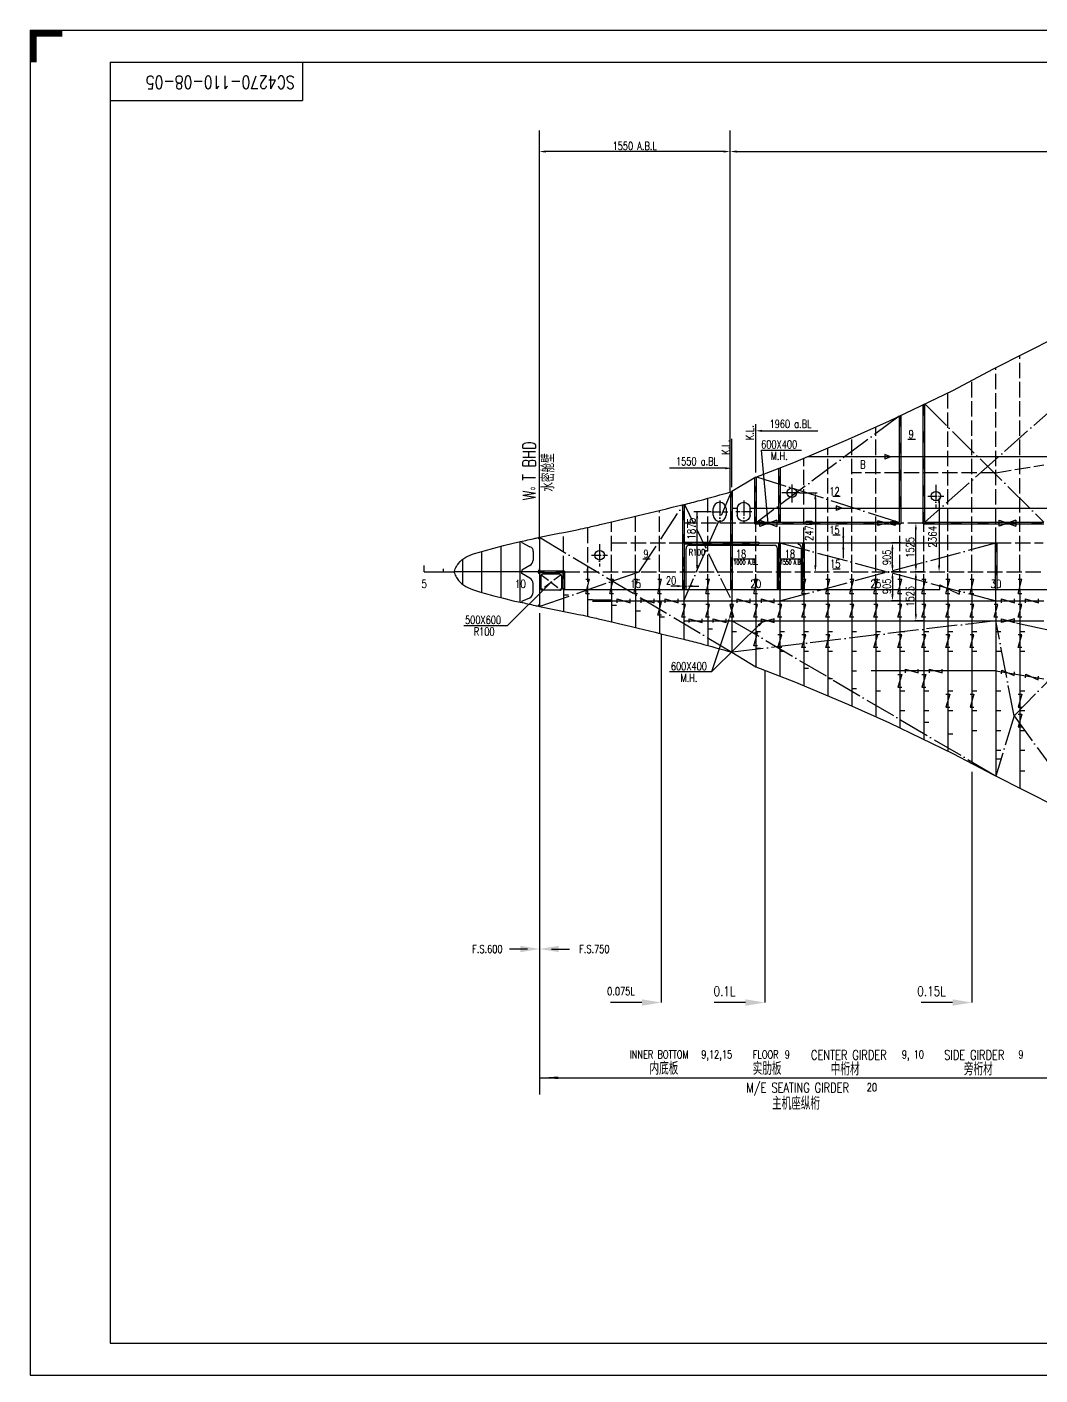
# Model space of a CAD drawing. Extents: x 415092 to 563892, y 399799 to 441999.
# Drawn here: x 415092 to 446723, y 399899 to 441999 of the extents above; entities that cross this region are included whole.
import ezdxf
from ezdxf.enums import TextEntityAlignment as Align

# ---------------------------------------------------------------- set-up
doc = ezdxf.new("R2010")
doc.units = 0
doc.header["$LTSCALE"] = 40
doc.header["$MEASUREMENT"] = 0
for name, pattern in [('ACAD_ISO02W100', [15, 12, -3]), ('ACAD_ISO03W100', [30, 12, -18]), ('ACAD_ISO04W100', [30.5, 24, -3, 0.5, -3]), ('CENTER1', [12.1, 10, -0.8, 0.5, -0.8])]:
    doc.linetypes.add(name, pattern=pattern)
doc.layers.get('0').update_dxf_attribs({"linetype": 'CONTINUOUS'})
doc.layers.get('DEFPOINTS').update_dxf_attribs({"linetype": 'CONTINUOUS'})
for name, color, linetype in [('01CONTINUOUS', 2, 'CONTINUOUS'), ('12TEXTC', 6, 'CONTINUOUS'), ('13DIMENSION', 9, 'CONTINUOUS'), ('BT_ENG', 7, 'CONTINUOUS'), ('C-CEN', 4, 'ACAD_ISO04W100'), ('C-CON', 4, 'CONTINUOUS'), ('CONTAINER', 1, 'CENTER1'), ('FRAME', 7, 'CONTINUOUS'), ('Y-CON', 2, 'CONTINUOUS'), ('Y-DAS', 2, 'ACAD_ISO02W100'), ('Y-H', 2, 'ACAD_ISO03W100')]:
    doc.layers.add(name, color=color, linetype=linetype)
doc.styles.add('DM100', font='romans.shx', dxfattribs={"width": 0.8, "height": 250})
doc.styles.add('ENGNISH', font='romans.shx', dxfattribs={"width": 0.8, "height": 750})
doc.styles.add('ROMANS', font='romans.shx', dxfattribs={"width": 0.75, "height": 250, "bigfont": 'hzdx.shx'})
doc.dimstyles.new('DM-100', dxfattribs={"dimscale": 0, "dimtxt": 250, "dimasz": 200, "dimexe": 30, "dimexo": 30, "dimgap": 50, "dimtad": 1, "dimdec": 0, "dimzin": 0, "dimdsep": 46, "dimtxsty": 'ROMANS', "dimcen": 0, "dimclrd": 1, "dimclre": 1, "dimclrt": 1, "dimadec": 0, "dimazin": 0, "dimtfac": 1, "dimtdec": 0, "dimtmove": 0, "dimatfit": 3, "dimfxl": 1, "dimtolj": 1, "dimtzin": 0, "dimarcsym": 0})
doc.dimstyles.new('DM-50', dxfattribs={"dimscale": 50, "dimtxt": 1, "dimasz": 2.5, "dimexe": 1, "dimexo": 1, "dimgap": 1, "dimtad": 1, "dimdec": 0, "dimdsep": 46, "dimtxsty": 'ROMANS', "dimblk1": 'CLOSEDBLANK', "dimblk2": 'CLOSEDBLANK', "dimcen": 0, "dimclrd": 1, "dimclre": 1, "dimclrt": 1, "dimadec": 0, "dimazin": 0, "dimtfac": 1, "dimtdec": 0, "dimtmove": 0, "dimatfit": 3, "dimldrblk": 'CLOSEDBLANK', "dimfxl": 1, "dimtolj": 1, "dimarcsym": 0})

# ---------------------------------------------------------------- blocks, each defined once
blk = doc.blocks.new('*D16')
at = {"color": 1, "linetype": 'ByBlock', "transparency": 16777216}
for p, q in [((437246, 442500), (474387, 442500)), ((437046, 442470), (437046, 442470))]:
    blk.add_line(p, q, dxfattribs=at)
for points in [[(437246, 442533), (437246, 442467), (437046, 442500)], [(474387, 442533), (474387, 442467), (474587, 442500)]]:
    blk.add_solid(points, dxfattribs=at)
at = {"layer": 'DEFPOINTS', "color": 0, "linetype": 'ByBlock', "transparency": 16777216}
for p in [(437046, 442500), (474587, 442500), (474587, 442500)]:
    blk.add_point(p, dxfattribs=at)
at = {"color": 1, "linetype": 'ByBlock', "transparency": 16777216, "insert": (455817, 442675), "char_height": 250, "attachment_point": 5, "style": 'ROMANS'}
blk.add_mtext('\\A1;1960 A.B.L', dxfattribs=at)
blk = doc.blocks.new('*D17')
at = {"color": 1, "linetype": 'ByBlock', "transparency": 16777216}
blk.add_line((436842, 442499), (431292, 442499), dxfattribs=at)
for points in [[(431292, 442533), (431292, 442466), (431092, 442499)], [(436842, 442533), (436842, 442466), (437042, 442499)]]:
    blk.add_solid(points, dxfattribs=at)
at = {"layer": 'DEFPOINTS', "color": 0, "linetype": 'ByBlock', "transparency": 16777216}
for p in [(431092, 442499), (431092, 442499), (437042, 442499)]:
    blk.add_point(p, dxfattribs=at)
at = {"color": 1, "linetype": 'ByBlock', "transparency": 16777216, "insert": (434067, 442674), "char_height": 250, "attachment_point": 5, "style": 'ROMANS'}
blk.add_mtext('\\A1;1550 A.B.L', dxfattribs=at)
blk = doc.blocks.new('*D148')
at = {"color": 1, "linetype": 'ByBlock', "transparency": 16777216}
for p, q in [((443066, 429373), (442816, 429373)), ((442846, 428048), (442846, 429173)), ((443066, 427848), (442816, 427848))]:
    blk.add_line(p, q, dxfattribs=at)
for points in [[(442813, 429173), (442879, 429173), (442846, 429373)], [(442813, 428048), (442879, 428048), (442846, 427848)]]:
    blk.add_solid(points, dxfattribs=at)
at = {"layer": 'DEFPOINTS', "color": 0, "linetype": 'ByBlock', "transparency": 16777216}
for p in [(442846, 429373), (443096, 429373), (443096, 427848)]:
    blk.add_point(p, dxfattribs=at)
at = {"color": 1, "linetype": 'ByBlock', "transparency": 16777216, "insert": (442671, 428610), "char_height": 250, "attachment_point": 5, "rotation": 90, "style": 'ROMANS'}
blk.add_mtext('\\A1;1525', dxfattribs=at)
blk = doc.blocks.new('_CLOSEDBLANK')
at = {"color": 0, "linetype": 'ByBlock'}
for p, q in [((-1, 0.17), (0, 0)), ((-1, 0.17), (-1, -0.17)), ((0, 0), (-1, -0.17))]:
    blk.add_line(p, q, dxfattribs=at)
blk = doc.blocks.new('*D151')
at = {"color": 1, "linetype": 'ByBlock', "transparency": 16777216}
for p, q in [((443066, 430898), (442816, 430898)), ((442846, 429573), (442846, 430698)), ((443066, 429373), (442816, 429373))]:
    blk.add_line(p, q, dxfattribs=at)
for points in [[(442813, 430698), (442879, 430698), (442846, 430898)], [(442813, 429573), (442879, 429573), (442846, 429373)]]:
    blk.add_solid(points, dxfattribs=at)
at = {"layer": 'DEFPOINTS', "color": 0, "linetype": 'ByBlock', "transparency": 16777216}
for p in [(442846, 430898), (443096, 430898), (443096, 429373)]:
    blk.add_point(p, dxfattribs=at)
at = {"color": 1, "linetype": 'ByBlock', "transparency": 16777216, "insert": (442671, 430135), "char_height": 250, "attachment_point": 5, "rotation": 90, "style": 'ROMANS'}
blk.add_mtext('\\A1;1525', dxfattribs=at)
blk = doc.blocks.new('A$C3EAB5CEE')
for p, q in [((50, 250), (50, 450)), ((450, 450), (450, 250))]:
    blk.add_line(p, q)
for centre, start, end in [((250, 450), 0, 180), ((250, 250), 180, 0)]:
    blk.add_arc(centre, 200, start, end)
at = {"layer": 'C-CEN', "ltscale": 0.5}
blk.add_line((250, 700), (250, 0), dxfattribs=at)
at = {"layer": 'C-CEN', "ltscale": 0.3}
blk.add_line((0, 350), (500, 350), dxfattribs=at)
blk = doc.blocks.new('*D153')
at = {"color": 1, "linetype": 'ByBlock', "transparency": 16777216}
for p, q in [((435396, 428928), (435196, 428928)), ((435596, 428928), (435671, 428928)), ((435596, 428928), (435671, 428928)), ((435671, 428903), (435671, 428898)), ((435871, 428928), (436071, 428928))]:
    blk.add_line(p, q, dxfattribs=at)
for points in [[(435396, 428961), (435396, 428895), (435596, 428928)], [(435871, 428961), (435871, 428895), (435671, 428928)]]:
    blk.add_solid(points, dxfattribs=at)
at = {"layer": 'DEFPOINTS', "color": 0, "linetype": 'ByBlock', "transparency": 16777216}
for p in [(435596, 428928), (435671, 428933), (435671, 428928)]:
    blk.add_point(p, dxfattribs=at)
at = {"color": 1, "linetype": 'ByBlock', "transparency": 16777216, "insert": (435203, 429100), "char_height": 250, "attachment_point": 5, "style": 'ROMANS'}
blk.add_mtext('\\A1;20', dxfattribs=at)
blk = doc.blocks.new('*D147')
at = {"color": 1, "linetype": 'ByBlock', "transparency": 16777216}
for p, q in [((442115, 429173), (442115, 428668)), ((442383, 428468), (442085, 428468))]:
    blk.add_line(p, q, dxfattribs=at)
for points in [[(442082, 429173), (442148, 429173), (442115, 429373)], [(442082, 428668), (442148, 428668), (442115, 428468)]]:
    blk.add_solid(points, dxfattribs=at)
at = {"layer": 'DEFPOINTS', "color": 0, "linetype": 'ByBlock', "transparency": 16777216}
for p in [(442115, 429373), (442115, 428468), (442413, 428468)]:
    blk.add_point(p, dxfattribs=at)
at = {"color": 1, "linetype": 'ByBlock', "transparency": 16777216, "insert": (441940, 428920), "char_height": 250, "attachment_point": 5, "rotation": 90, "style": 'ROMANS'}
blk.add_mtext('\\A1;905', dxfattribs=at)
blk = doc.blocks.new('*D154')
at = {"color": 1, "linetype": 'ByBlock', "transparency": 16777216}
for p, q in [((442383, 430278), (442085, 430278)), ((442115, 429573), (442115, 430078)), ((442383, 429373), (442085, 429373))]:
    blk.add_line(p, q, dxfattribs=at)
for points in [[(442082, 430078), (442148, 430078), (442115, 430278)], [(442082, 429573), (442148, 429573), (442115, 429373)]]:
    blk.add_solid(points, dxfattribs=at)
at = {"layer": 'DEFPOINTS', "color": 0, "linetype": 'ByBlock', "transparency": 16777216}
for p in [(442115, 430278), (442413, 430278), (442413, 429373)]:
    blk.add_point(p, dxfattribs=at)
at = {"color": 1, "linetype": 'ByBlock', "transparency": 16777216, "insert": (441940, 429825), "char_height": 250, "attachment_point": 5, "rotation": 90, "style": 'ROMANS'}
blk.add_mtext('\\A1;905', dxfattribs=at)
blk = doc.blocks.new('*D152')
at = {"color": 1, "linetype": 'ByBlock', "transparency": 16777216}
for p, q in [((439707, 431643), (439707, 429573)), ((439676, 429373), (439737, 429373))]:
    blk.add_line(p, q, dxfattribs=at)
for points in [[(439674, 431643), (439741, 431643), (439707, 431843)], [(439674, 429573), (439741, 429573), (439707, 429373)]]:
    blk.add_solid(points, dxfattribs=at)
at = {"layer": 'DEFPOINTS', "color": 0, "linetype": 'ByBlock', "transparency": 16777216}
for p in [(439707, 431843), (439646, 429373), (439707, 429373)]:
    blk.add_point(p, dxfattribs=at)
at = {"color": 1, "linetype": 'ByBlock', "transparency": 16777216, "insert": (439510, 430664), "char_height": 250, "attachment_point": 5, "rotation": 90, "style": 'ROMANS'}
blk.add_mtext('\\A1;2470', dxfattribs=at)

msp = doc.modelspace()

# ---------------------------------------------------------------- linework, layer by layer
at = {"color": 2}
for p, q in [((417692.4, 440899.4), (562792.4, 440899.4)), ((417692.4, 440899.4), (417692.4, 400899.4)), ((417692.4, 400899.4), (562792.4, 400899.4))]:
    msp.add_line(p, q, dxfattribs=at)
for p, q in [((431096.4, 426300.8), (431096.4, 438765.1)), ((437046.4, 427482.2), (437046.4, 438765.1)), ((442321.4, 429841.6), (442321.4, 426531.8)), ((442371.4, 429865.8), (442371.4, 426481.8)), ((443071.4, 426481.8), (443071.4, 430203.8)), ((443121.4, 426531.8), (443121.4, 430228)), ((438026.9, 428786.6), (439278, 428786.6)), ((431095.4, 426060.5), (431095.7, 428201)), ((438571.4, 426531.8), (438571.4, 428224.3)), ((438621.4, 426531.8), (438621.4, 428243.7)), ((437821.4, 426481.8), (437821.4, 427928.3)), ((437871.4, 426531.8), (437871.4, 427953.2)), ((437071.4, 424431.8), (437071.4, 427481)), ((437121.4, 424431.8), (437121.4, 427503.3)), ((439221.4, 427451.8), (439759.7, 427451.8)), ((435571.4, 424431.8), (435571.4, 427078.1)), ((435621.4, 424431.8), (435621.4, 427090.2)), ((437821.4, 426481.8), (442371.4, 426481.8)), ((437871.4, 426531.8), (442321.4, 426531.8)), ((443071.4, 426481.8), (446846.4, 426481.8)), ((443121.4, 426531.8), (446846.4, 426531.8)), ((444571.4, 426481.8), (444621.4, 426481.8)), ((430546.4, 425902.6), (430546.4, 425938.2)), ((430546.4, 425902.6), (430796.4, 425768.2)), ((435621.4, 425911.8), (437946.4, 425911.8)), ((435621.4, 425861.8), (437946.4, 425861.8)), ((437946.4, 425911.8), (437946.4, 425861.8)), ((438571.4, 424431.8), (438571.4, 425886.8)), ((438621.4, 424431.8), (438621.4, 425886.8)), ((439321.4, 424431.8), (439321.4, 425886.8)), ((439371.4, 424431.8), (439371.4, 425886.8)), ((445321.4, 425886.8), (445321.4, 424431.8)), ((445371.4, 425886.8), (445371.4, 424431.8)), ((430896.4, 425616.9), (430896.4, 425349.3)), ((427496.4, 424981.8), (427496.4, 425181.8)), ((427496.4, 424981.8), (428427.3, 424981.8)), ((428096.4, 424981.8), (428096.4, 425081.8)), ((428696.4, 424981.8), (428696.4, 425081.8)), ((429296.4, 424981.8), (429296.4, 425081.8)), ((429896.4, 424981.8), (429896.4, 425081.8)), ((430496.4, 424981.8), (430496.4, 425181.8)), ((430796.4, 425176.1), (430546.4, 425031.8)), ((430546.4, 425031.8), (430546.4, 424981.8)), ((430546.4, 424931.8), (430546.4, 424981.8)), ((430796.4, 424787.4), (430546.4, 424931.8)), ((431096.4, 424981.8), (431096.4, 425081.8)), ((431096.4, 425031.8), (431096.4, 425031.8)), ((431871.4, 425006.8), (431096.4, 425006.8)), ((431858.9, 424956.8), (431096.4, 424956.8)), ((431821.4, 424956.8), (431821.4, 424431.8)), ((431846.4, 424981.8), (431846.4, 425081.8)), ((431871.4, 425006.8), (431871.4, 424431.8)), ((432596.4, 424981.8), (432596.4, 425081.8)), ((433346.4, 424981.8), (433346.4, 425081.8)), ((434096.4, 424981.8), (434096.4, 425181.8)), ((434846.4, 424981.8), (434846.4, 425081.8)), ((435596.4, 424981.8), (435596.4, 425081.8)), ((436346.4, 424981.8), (436346.4, 425081.8)), ((437096.4, 424981.8), (437096.4, 425081.8)), ((437846.4, 424981.8), (437846.4, 425181.8)), ((438596.4, 424981.8), (438596.4, 425081.8)), ((439346.4, 424981.8), (439346.4, 425081.8)), ((440096.4, 424981.8), (440096.4, 425081.8)), ((440846.4, 424981.8), (440846.4, 425081.8)), ((441596.4, 424981.8), (441596.4, 425181.8)), ((442346.4, 424981.8), (442346.4, 425081.8)), ((443096.4, 424981.8), (443096.4, 425081.8)), ((443846.4, 424981.8), (443846.4, 425081.8)), ((444596.4, 424981.8), (444596.4, 425081.8)), ((445346.4, 424981.8), (445346.4, 425181.8)), ((446096.4, 424981.8), (446096.4, 425081.8)), ((430896.4, 424346.6), (430896.4, 424614.2)), ((432536.4, 424304.3), (432656.4, 424754.3)), ((432536.4, 424754.3), (432656.4, 424754.3)), ((433286.4, 424304.3), (433406.4, 424754.3)), ((433286.4, 424754.3), (433406.4, 424754.3)), ((434036.4, 424304.3), (434156.4, 424754.3)), ((434036.4, 424754.3), (434156.4, 424754.3)), ((434786.4, 424304.3), (434906.4, 424754.3)), ((434786.4, 424754.3), (434906.4, 424754.3)), ((436286.4, 424304.3), (436406.4, 424754.3)), ((436286.4, 424754.3), (436406.4, 424754.3)), ((437786.4, 424754.3), (437906.4, 424754.3)), ((437786.4, 424304.3), (437906.4, 424754.3)), ((437786.4, 424304.3), (437906.4, 424754.3)), ((437786.4, 424754.3), (437906.4, 424754.3)), ((439286.4, 424754.3), (439406.4, 424754.3)), ((439286.4, 424304.3), (439406.4, 424754.3)), ((440036.4, 424304.3), (440156.4, 424754.3)), ((440036.4, 424754.3), (440156.4, 424754.3)), ((440786.4, 424304.3), (440906.4, 424754.3)), ((440786.4, 424754.3), (440906.4, 424754.3)), ((441536.4, 424304.3), (441656.4, 424754.3)), ((441536.4, 424754.3), (441656.4, 424754.3)), ((442286.4, 424304.3), (442406.4, 424754.3)), ((442286.4, 424754.3), (442406.4, 424754.3)), ((443036.4, 424304.3), (443156.4, 424754.3)), ((443036.4, 424754.3), (443156.4, 424754.3)), ((443786.4, 424304.3), (443906.4, 424754.3)), ((443786.4, 424754.3), (443906.4, 424754.3)), ((444536.4, 424304.3), (444656.4, 424754.3)), ((444536.4, 424754.3), (444656.4, 424754.3)), ((446036.4, 424754.3), (446156.4, 424754.3)), ((446036.4, 424304.3), (446156.4, 424754.3)), ((430546.4, 424064.5), (430796.4, 424173.4)), ((430546.4, 424064.5), (430546.4, 424025.3)), ((432536.4, 424304.3), (432656.4, 424304.3)), ((433286.4, 424304.3), (433406.4, 424304.3)), ((434036.4, 424304.3), (434156.4, 424304.3)), ((434786.4, 424304.3), (434906.4, 424304.3)), ((436286.4, 424304.3), (436406.4, 424304.3)), ((437036.4, 423966.8), (437156.4, 423566.8)), ((437786.4, 424304.3), (437906.4, 424304.3)), ((437786.4, 424304.3), (437906.4, 424304.3)), ((439286.4, 424304.3), (439406.4, 424304.3)), ((440036.4, 424304.3), (440156.4, 424304.3)), ((440786.4, 424304.3), (440906.4, 424304.3)), ((441536.4, 424304.3), (441656.4, 424304.3)), ((442286.4, 424304.3), (442406.4, 424304.3)), ((443036.4, 424304.3), (443156.4, 424304.3)), ((443786.4, 424304.3), (443906.4, 424304.3)), ((444536.4, 424304.3), (444656.4, 424304.3)), ((446036.4, 424304.3), (446156.4, 424304.3)), ((431096.4, 423689.4), (431096.4, 408660.1)), ((428731.1, 423304.4), (430095.2, 423304.4)), ((437001.7, 423483.4), (436460, 421857.3)), ((438421.4, 423516.8), (438021.4, 423396.8)), ((445921.4, 423513.3), (445521.4, 423396.8)), ((434893, 423038.1), (434893, 411532.8)), ((436460, 421857.3), (435157.4, 421857.3)), ((438125.5, 421911.9), (438125.5, 411532.8)), ((444590.6, 418740.1), (444590.6, 411532.8)), ((431096.4, 417582.6), (431096.4, 413053.6)), ((431096.4, 409182.1), (557828.4, 409182.1))]:
    msp.add_line(p, q)
at = {"color": 1, "linetype": 'ByBlock'}
for p, q in [((443571.3, 427145.8), (443571.3, 425181.8)), ((436451.4, 426856.9), (435917.5, 426856.9)), ((436017.5, 425181.8), (436017.5, 426856.9))]:
    msp.add_line(p, q, dxfattribs=at)
at = {"color": 3, "linetype": 'ByBlock'}
msp.add_line((440579.4, 426367.3), (440579.4, 425414.9), dxfattribs=at)
at = {"color": 1}
for p, q in [((431821.4, 424431.8), (443593.3, 424431.8)), ((443593.3, 424580.9), (444192.9, 424282.6)), ((443593.3, 424431.8), (443593.3, 424580.9)), ((444192.9, 424431.8), (462864.5, 424431.8)), ((444192.9, 424431.8), (444192.9, 424282.6))]:
    msp.add_line(p, q, dxfattribs=at)
at = {"color": 0, "linetype": 'ByBlock'}
for p, q in [((434293, 411532.8), (433314.6, 411532.8)), ((437525.5, 411532.8), (436547.1, 411532.8)), ((443990.6, 411532.8), (443012.2, 411532.8))]:
    msp.add_line(p, q, dxfattribs=at)
for points in [[(433521.4, 424016.8), (433521.4, 424136.8), (433921.4, 424016.8), (433921.4, 424136.8)], [(434271.4, 424016.8), (434271.4, 424136.8), (434671.4, 424016.8), (434671.4, 424136.8)], [(434906.4, 423631.7), (434786.4, 423631.7), (434906.4, 424031.7), (434786.4, 424031.7)], [(435021.4, 424016.8), (435021.4, 424136.8), (435421.4, 424016.8), (435421.4, 424136.8)], [(435656.4, 423566.8), (435536.4, 423566.8), (435656.4, 423966.8), (435536.4, 423966.8)], [(436406.4, 423566.8), (436286.4, 423566.8), (436406.4, 423966.8), (436286.4, 423966.8)], [(437156.4, 423566.8), (437036.4, 423566.8), (437156.4, 423966.8), (437036.4, 423966.8)], [(437271.4, 424016.8), (437271.4, 424136.8), (437671.4, 424016.8), (437671.4, 424136.8)], [(437906.4, 423566.8), (437786.4, 423566.8), (437906.4, 423966.8), (437786.4, 423966.8)], [(438021.4, 424016.8), (438021.4, 424136.8), (438421.4, 424016.8), (438421.4, 424136.8)], [(438656.4, 423566.8), (438536.4, 423566.8), (438656.4, 423966.8), (438536.4, 423966.8)], [(439406.4, 423566.8), (439286.4, 423566.8), (439406.4, 423966.8), (439286.4, 423966.8)], [(440156.4, 423566.8), (440036.4, 423566.8), (440156.4, 423966.8), (440036.4, 423966.8)], [(440906.4, 423566.8), (440786.4, 423566.8), (440906.4, 423966.8), (440786.4, 423966.8)], [(441656.4, 423566.8), (441536.4, 423566.8), (441656.4, 423966.8), (441536.4, 423966.8)], [(442406.4, 423566.8), (442286.4, 423566.8), (442406.4, 423966.8), (442286.4, 423966.8)], [(443156.4, 423566.8), (443036.4, 423566.8), (443156.4, 423966.8), (443036.4, 423966.8)], [(443906.4, 423566.8), (443786.4, 423566.8), (443906.4, 423966.8), (443786.4, 423966.8)], [(444656.4, 423566.8), (444536.4, 423566.8), (444656.4, 423966.8), (444536.4, 423966.8)], [(445406.4, 423566.8), (445286.4, 423566.8), (445406.4, 423966.8), (445286.4, 423966.8)], [(445521.4, 424016.8), (445521.4, 424136.8), (445921.4, 424016.8), (445921.4, 424136.8)], [(446156.4, 423566.8), (446036.4, 423566.8), (446156.4, 423966.8), (446036.4, 423966.8)], [(446271.4, 424016.8), (446271.4, 424136.8), (446671.4, 424016.8), (446671.4, 424136.8)], [(435771.4, 423396.8), (435771.4, 423516.8), (436171.4, 423396.8), (436171.4, 423516.8)], [(436521.4, 423396.8), (436521.4, 423516.8), (436921.4, 423396.8), (436921.4, 423516.8)], [(438021.4, 423396.8), (438021.4, 423516.8), (438421.4, 423396.8), (438421.4, 423516.8)], [(445521.4, 423396.8), (445521.4, 423516.8), (445921.4, 423396.8), (445921.4, 423516.8)], [(437906.4, 422667.5), (437786.4, 422667.5), (437906.4, 423067.5), (437786.4, 423067.5)], [(438656.4, 422615.3), (438536.4, 422615.3), (438656.4, 423015.3), (438536.4, 423015.3)], [(439406.4, 422615.3), (439286.4, 422615.3), (439406.4, 423015.3), (439286.4, 423015.3)], [(440156.4, 422615.3), (440036.4, 422615.3), (440156.4, 423015.3), (440036.4, 423015.3)], [(441656.4, 422615.3), (441536.4, 422615.3), (441656.4, 423015.3), (441536.4, 423015.3)], [(442406.4, 422615.3), (442286.4, 422615.3), (442406.4, 423015.3), (442286.4, 423015.3)], [(443156.4, 422615.3), (443036.4, 422615.3), (443156.4, 423015.3), (443036.4, 423015.3)], [(443906.4, 422615.3), (443786.4, 422615.3), (443906.4, 423015.3), (443786.4, 423015.3)], [(444656.4, 422615.3), (444536.4, 422615.3), (444656.4, 423015.3), (444536.4, 423015.3)], [(446156.4, 422615.3), (446036.4, 422615.3), (446156.4, 423015.3), (446036.4, 423015.3)], [(442521.4, 421826.8), (442521.4, 421946.8), (442921.4, 421826.8), (442921.4, 421946.8)], [(443271.4, 421826.8), (443271.4, 421946.8), (443671.4, 421826.8), (443671.4, 421946.8)], [(445514.8, 421798.8), (445532.2, 421917.5), (445910.6, 421740.8), (445928, 421859.5)], [(442286.4, 421777.3), (442406.4, 421777.3), (442286.4, 421377.3), (442406.4, 421377.3)], [(443036.4, 421777.3), (443156.4, 421777.3), (443036.4, 421377.3), (443156.4, 421377.3)], [(446264.8, 421668.6), (446282.2, 421787.3), (446660.6, 421610.6), (446678, 421729.4)], [(443786.4, 421158.6), (443906.4, 421158.6), (443786.4, 420758.6), (443906.4, 420758.6)], [(444536.4, 421158.6), (444656.4, 421158.6), (444536.4, 420758.6), (444656.4, 420758.6)], [(446036.4, 421158.6), (446156.4, 421158.6), (446036.4, 420758.6), (446156.4, 420758.6)], [(446036.4, 420539.6), (446156.4, 420539.6), (446036.4, 420139.6), (446156.4, 420139.6)]]:
    msp.add_lwpolyline(points)
msp.add_lwpolyline([(431096.4, 409182.1, 0, 80, 0), (431678.6, 409182.1, 80, 80, 0)], format="xyseb")
for centre, radius, start, end in [((430756.4, 425633), 141, 353.45552, 73.49719), ((431096.4, 426060.7), 50, 194.66785, 270), ((430696.4, 425349.3), 200, 300, 0), ((431096.4, 424981.8), 50, 90, 270), ((430696.4, 424614.2), 200, 0, 60), ((430696.4, 424346.6), 200, 300, 0), ((431096.4, 423902.8), 50, 90, 165.33215)]:
    msp.add_arc(centre, radius, start, end)
for points in [[(438046.4, 429419.7), (438046.4, 429353), (437846.4, 429386.3)], [(436896.4, 428250.6), (436896.4, 428183.9), (437096.4, 428217.3)], [(430496.4, 413304.3), (430496.4, 413104.3), (431096.4, 413204.3)], [(431696.4, 413304.3), (431696.4, 413104.3), (431096.4, 413204.3)], [(434293, 411632.8), (434293, 411432.8), (434893, 411532.8)], [(437525.5, 411632.8), (437525.5, 411432.8), (438125.5, 411532.8)], [(443990.6, 411632.8), (443990.6, 411432.8), (444590.6, 411532.8)]]:
    msp.add_solid(points, dxfattribs=at)
at = {"color": 1, "linetype": 'ByBlock'}
for points in [[(443538, 427145.8), (443604.7, 427145.8), (443571.3, 427345.8)], [(435984.2, 426656.9), (436050.8, 426656.9), (436017.5, 426856.9)], [(435984.2, 425181.8), (436050.8, 425181.8), (436017.5, 424981.8)], [(443538, 425181.8), (443604.7, 425181.8), (443571.3, 424981.8)]]:
    msp.add_solid(points, dxfattribs=at)
at = {"color": 3, "linetype": 'ByBlock'}
for points in [[(440546, 426091.1), (440612.7, 426091.1), (440579.4, 425891.1)], [(440546, 425691.1), (440612.7, 425691.1), (440579.4, 425891.1)]]:
    msp.add_solid(points, dxfattribs=at)
msp.add_solid([(436986, 423489), (437035, 423577.7), (437017.4, 423477.9)])
at = {"layer": '01CONTINUOUS'}
for p, q in [((429896.4, 424176.9), (429896.4, 425786.6)), ((430496.4, 424036.8), (430496.4, 425926.8)), ((437946.4, 425886.8), (445346.4, 425886.8)), ((428696.4, 424591.2), (428696.4, 425372.3)), ((429296.4, 424341.1), (429296.4, 425622.4))]:
    msp.add_line(p, q, dxfattribs=at)
for points in [[(428427.3, 424981.8), (428431.9, 424998.3), (428446.9, 425040.3), (428462.9, 425079.3), (428480.9, 425117.3), (428499.9, 425152.3), (428519.9, 425186.3), (428541.9, 425217.3), (428564.9, 425248.3), (428615.9, 425303.3), (428670.9, 425353.3), (428729.9, 425397.3), (428791.9, 425436.3), (428857.9, 425471.3), (428926.9, 425502.3), (428997.9, 425530.3), (429069.9, 425556.3), (429218.9, 425601.3), (429369.9, 425642.3), (429670.9, 425725.3), (429968.9, 425806.3), (430268.9, 425882.3), (430498.7, 425927.3)], [(428427.3, 424981.8), (428431.9, 424965.2), (428446.9, 424923.2), (428462.9, 424884.2), (428480.9, 424846.2), (428499.9, 424811.2), (428519.9, 424777.2), (428541.9, 424746.2), (428564.9, 424715.2), (428615.9, 424660.2), (428670.9, 424610.2), (428729.9, 424566.2), (428791.9, 424527.2), (428857.9, 424492.2), (428926.9, 424461.2), (428997.9, 424433.2), (429069.9, 424407.2), (429218.9, 424362.2), (429369.9, 424321.2), (429670.9, 424238.2), (429968.9, 424157.2), (430268.9, 424081.2), (430498.4, 424036.4)], [(428427.3, 424981.8), (428431.9, 424965.2), (428446.9, 424923.2), (428462.9, 424884.2), (428480.9, 424846.2), (428499.9, 424811.2), (428519.9, 424777.2), (428541.9, 424746.2), (428564.9, 424715.2), (428615.9, 424660.2), (428670.9, 424610.2), (428729.9, 424566.2), (428791.9, 424527.2), (428857.9, 424492.2), (428926.9, 424461.2), (428997.9, 424433.2), (429069.9, 424407.2), (429218.9, 424362.2), (429369.9, 424321.2), (429670.9, 424238.2), (429968.9, 424157.2), (430268.9, 424081.2), (430496.4, 424036.8)]]:
    msp.add_lwpolyline(points, dxfattribs=at)
at = {"layer": '12TEXTC'}
for p, q in [((442596.8, 429129.4), (442832.2, 429129.4)), ((441875.8, 428648.7), (441875.8, 428502.8)), ((446946.4, 428575.8), (439465.3, 428575.8)), ((440249.9, 427342.6), (440485.2, 427342.6)), ((437121.4, 426971.8), (437271.4, 426971.8)), ((437671.4, 426971.8), (441771.9, 426971.8)), ((437821.4, 426971.8), (441771.9, 426971.8)), ((440362.1, 427044.7), (440362.1, 426898.8)), ((441771.9, 426971.8), (446946.4, 426971.8)), ((441771.9, 426971.8), (443660.9, 426971.8)), ((440249.9, 426135.3), (440485.2, 426135.3)), ((434317.2, 425389), (434552.5, 425389)), ((437150.5, 425386.3), (437842.7, 425386.3)), ((438642.4, 425386.3), (439245.5, 425386.3)), ((440249.9, 425079.8), (440485.2, 425079.8))]:
    msp.add_line(p, q, dxfattribs=at)
for points in [[(442051.5, 428575.8), (441875.8, 428648.7)], [(442051.5, 428575.8), (441875.8, 428502.8)], [(440537.8, 426971.8), (440362.1, 427044.7)], [(440537.8, 426971.8), (440362.1, 426898.8)]]:
    msp.add_lwpolyline(points, dxfattribs=at)
at = {"layer": '13DIMENSION'}
for p, q in [((438046.4, 429386.3), (439788.9, 429386.3)), ((436896.4, 428217.3), (435153.9, 428217.3)), ((430721.4, 413204.3), (430161.8, 413204.3)), ((431471.4, 413204.3), (432031, 413204.3))]:
    msp.add_line(p, q, dxfattribs=at)
at = {"layer": 'BT_ENG'}
for p, q in [((415192.4, 441899.4), (563792.4, 441899.4)), ((415192.4, 441899.4), (415192.4, 399899.4)), ((423692.4, 440899.4), (423692.4, 439699.4)), ((417692.4, 439699.4), (423692.4, 439699.4)), ((415192.4, 399899.4), (563792.4, 399899.4))]:
    msp.add_line(p, q, dxfattribs=at)
at = {"layer": 'BT_ENG', "const_width": 200}
for points in [[(415192.4, 441799.4), (416192.4, 441799.4)], [(415292.4, 441899.4), (415292.4, 440899.4)]]:
    msp.add_lwpolyline(points, dxfattribs=at)
at = {"layer": 'C-CEN'}
for p, q in [((449071.6, 431811.8), (443121.4, 426531.8)), ((442321.4, 429841.6), (437846.4, 426506.8)), ((443121.4, 430228), (446846.4, 426531.8)), ((437871.4, 427953.2), (442321.4, 426531.8)), ((439221.4, 427451.8), (438658.7, 427451.8)), ((438971.4, 427715.8), (438971.4, 427146.7)), ((434209.7, 424987.7), (435587.6, 427084)), ((431096.4, 426060.7), (437096.4, 422475.4)), ((438596.4, 425886.8), (445346.4, 424076.8)), ((438596.4, 424076.8), (445346.4, 425886.8)), ((431112.6, 423908.7), (434209.7, 424987.7)), ((445910.9, 420486.7), (449096.4, 423743.8)), ((445346.4, 423456.8), (437096.4, 422475.4)), ((437111.4, 423456.8), (445346.4, 418606)), ((445910.9, 420486.7), (445346.4, 423456.8)), ((445910.9, 420486.7), (445346.4, 418606)), ((445910.9, 420486.7), (448346.4, 417139.3))]:
    msp.add_line(p, q, dxfattribs=at)
at = {"layer": 'C-CEN', "ltscale": 0.8}
msp.add_line((435596.4, 424076.8), (437096.4, 427488.1), dxfattribs=at)
at = {"layer": 'C-CEN', "ltscale": 0.3}
for p, q in [((443221.3, 427345.8), (443721.3, 427345.8)), ((432721.4, 425501.8), (433221.4, 425501.8)), ((431148.7, 424892.1), (431769.1, 424421.4)), ((431769.1, 424892.1), (431148.7, 424421.4))]:
    msp.add_line(p, q, dxfattribs=at)
at = {"layer": 'C-CEN', "ltscale": 0.5}
for p, q in [((443471.3, 427695.8), (443471.3, 426995.8)), ((432971.4, 425851.8), (432971.4, 425151.8))]:
    msp.add_line(p, q, dxfattribs=at)
at = {"layer": 'C-CEN', "ltscale": 0.7}
msp.add_line((435621.4, 427090.2), (437096.4, 424076.8), dxfattribs=at)
at = {"layer": 'C-CON'}
for p, q in [((435671.4, 424431.8), (435671.4, 425716.8)), ((435771.4, 425816.8), (438421.4, 425816.8)), ((438521.4, 424431.8), (438521.4, 425716.8)), ((439271.4, 424431.8), (439271.4, 425736.8)), ((431733.8, 424906.7), (431184, 424906.7)), ((431733.8, 424406.7), (431184, 424406.7))]:
    msp.add_line(p, q, dxfattribs=at)
for centre, radius, start, end in [((435771.4, 425716.8), 100, 90, 180), ((438421.4, 425716.8), 100, 0, 90), ((431184.1, 424856.7), 50, 90.00211, 179.99988), ((431733.8, 424856.7), 50, 359.99988, 90.00211), ((431184.1, 424456.7), 50, 180.00012, 269.99789), ((431733.8, 424456.7), 50, 269.99789, 0.00012)]:
    msp.add_arc(centre, radius, start, end, dxfattribs=at)
at = {"layer": 'CONTAINER', "color": 0, "linetype": 'ByBlock'}
for p, q in [((437846.4, 428080.4), (437846.4, 429596.2)), ((437096.4, 427625), (437096.4, 429140.8)), ((438239.3, 426499.7), (438026.9, 428786.6)), ((438507.6, 426596.7), (437970.9, 426402.8)), ((437970.9, 426596.7), (438507.6, 426402.8)), ((442202.4, 426426.9), (441663.3, 426575)), ((442202.4, 426575), (441663.3, 426426.9)), ((445962.4, 426594.2), (445448.8, 426406.2)), ((445448.8, 426594.2), (445962.4, 426406.2)), ((439171.4, 425886.8), (439171.4, 425836.8)), ((431134.1, 424856.7), (431134.1, 424456.7)), ((431783.8, 424856.7), (431783.8, 424456.7)), ((431458.9, 424656.7), (430095.2, 423304.4)), ((433346.4, 424101.8), (432747.8, 424101.8)), ((433346.4, 424051.8), (432747.8, 424051.8)), ((446019.4, 423376.6), (451556, 422197.6))]:
    msp.add_line(p, q, dxfattribs=at)
for points in [[(437970.9, 426402.8), (437970.9, 426596.7)], [(438507.6, 426596.7), (438507.6, 426402.8)], [(441663.3, 426426.9), (441663.3, 426575)], [(442186.1, 426575), (442202.4, 426575), (442202.4, 426426.9)], [(445448.8, 426406.2), (445448.8, 426594.2)], [(445962.4, 426594.2), (445962.4, 426406.2)]]:
    msp.add_lwpolyline(points, dxfattribs=at)
for centre in [(438971.4, 427451.8), (443471.3, 427345.8), (432971.4, 425501.8)]:
    msp.add_circle(centre, 150, dxfattribs=at)
msp.add_arc((439171.4, 425736.8), 100, 360, 90, dxfattribs=at)
msp.add_solid([(446016, 423360.2), (445921.4, 423396.8), (446022.7, 423392.9)], dxfattribs=at)
at = {"layer": 'DEFPOINTS', "color": 0, "linetype": 'ByBlock'}
msp.add_point((436471.4, 426856.9), dxfattribs=at)
at = {"layer": 'Y-CON'}
for p, q in [((445268.9, 431318.1), (447246.4, 432324.1)), ((443996.4, 430650.6), (445268.9, 431318.1)), ((442018.4, 429695.3), (443996.4, 430650.6)), ((440746.4, 429126.9), (442018.4, 429695.3)), ((439031.8, 428402.7), (440746.4, 429126.9)), ((437846.4, 427943.5), (439031.8, 428402.7)), ((437846.4, 427943.5), (437096.4, 427488.1)), ((431096.4, 426060.7), (431096.4, 423902.8)), ((431096.4, 424981.8), (428427.3, 424981.8)), ((431846.4, 424431.8), (431846.4, 423749.4)), ((432596.4, 424431.8), (432596.4, 423594.8)), ((433346.4, 424431.8), (433346.4, 423419.7)), ((434096.4, 424431.8), (434096.4, 423241.6)), ((434846.4, 424431.8), (434846.4, 423060.6)), ((435596.4, 424431.8), (435596.4, 422879.4)), ((436346.4, 424431.8), (436346.4, 422684)), ((437096.4, 424431.8), (437096.4, 422475.4)), ((437846.4, 424431.8), (437846.4, 422020)), ((438596.4, 424431.8), (438596.4, 421729.5)), ((439346.4, 424431.8), (439346.4, 421428)), ((440096.4, 424431.8), (440096.4, 421111.2)), ((440846.4, 424431.8), (440846.4, 420792)), ((441596.4, 424431.8), (441596.4, 420456.8)), ((442346.4, 424431.8), (442346.4, 420109.8)), ((443096.4, 424431.8), (443096.4, 419747.6)), ((443846.4, 424455), (443846.4, 419385.4)), ((444596.4, 424431.8), (444596.4, 418998.2)), ((445346.4, 423721.8), (445346.4, 424431.8)), ((446096.4, 424431.8), (446096.4, 418224.5)), ((431846.4, 424269.4), (431996.4, 424269.4)), ((432596.4, 424114.8), (432746.4, 424114.8)), ((433346.4, 424076.8), (445346.4, 424076.8)), ((445346.4, 424076.8), (446846.4, 424076.8)), ((433346.4, 423939.7), (433496.4, 423939.7)), ((434096.4, 423761.6), (434246.4, 423761.6)), ((434846.4, 423580.6), (434996.4, 423580.6)), ((445346.4, 423721.8), (445346.4, 418606)), ((435596.4, 423456.8), (446846.4, 423456.8)), ((436346.4, 423204), (436496.4, 423204)), ((437096.4, 423124.8), (437246.4, 423124.8)), ((437846.4, 423124.8), (437996.4, 423124.8)), ((438596.4, 423124.8), (438746.4, 423124.8)), ((439346.4, 423124.8), (439496.4, 423124.8)), ((440096.4, 423124.8), (440246.4, 423124.8)), ((440846.4, 423124.8), (440996.4, 423124.8)), ((441596.4, 423124.8), (441746.4, 423124.8)), ((442346.4, 423124.8), (442496.4, 423124.8)), ((443096.4, 423124.8), (443246.4, 423124.8)), ((443846.4, 423124.8), (443996.4, 423124.8)), ((444596.4, 423124.8), (444746.4, 423124.8)), ((445346.4, 423124.8), (445496.4, 423124.8)), ((446096.4, 423124.8), (446246.4, 423124.8)), ((437096.4, 422475.4), (437846.4, 422020)), ((437846.4, 422596.5), (437996.4, 422596.5)), ((438596.4, 422505.8), (438746.4, 422505.8)), ((439346.4, 422505.8), (439496.4, 422505.8)), ((440096.4, 422505.8), (440246.4, 422505.8)), ((440846.4, 422505.8), (440996.4, 422505.8)), ((441596.4, 422505.8), (441746.4, 422505.8)), ((442346.4, 422505.8), (442496.4, 422505.8)), ((443096.4, 422505.8), (443246.4, 422505.8)), ((443846.4, 422505.8), (443996.4, 422505.8)), ((444596.4, 422505.8), (444746.4, 422505.8)), ((445346.4, 422505.8), (445496.4, 422505.8)), ((446096.4, 422505.8), (446246.4, 422505.8)), ((437846.4, 422020), (439031.8, 421560.9)), ((439346.4, 421971.4), (439496.4, 421971.4)), ((440846.4, 421886.8), (440996.4, 421886.8)), ((445346.4, 421886.8), (441446.4, 421886.8)), ((442346.4, 421886.8), (442196.4, 421886.8)), ((443096.4, 421886.8), (442946.4, 421886.8)), ((443846.4, 421886.8), (443696.4, 421886.8)), ((445346.4, 421886.8), (446846.4, 421639.2)), ((439031.8, 421560.9), (440746.4, 420836.7)), ((440096.4, 421654.7), (440246.4, 421654.7)), ((440846.4, 421335.4), (440996.4, 421335.4)), ((441596.4, 421267.8), (441746.4, 421267.8)), ((442346.4, 421267.8), (442496.4, 421267.8)), ((443096.4, 421267.8), (443246.4, 421267.8)), ((443846.4, 421267.8), (443996.4, 421267.8)), ((444596.4, 421267.8), (444746.4, 421267.8)), ((445346.4, 421267.8), (445496.4, 421267.8)), ((446096.4, 421267.8), (446246.4, 421267.8)), ((440746.4, 420836.7), (442018.4, 420268.2)), ((442346.4, 420648.8), (442496.4, 420648.8)), ((443096.4, 420648.8), (443246.4, 420648.8)), ((443846.4, 420648.8), (443996.4, 420648.8)), ((444596.4, 420648.8), (444746.4, 420648.8)), ((445346.4, 420648.8), (445496.4, 420648.8)), ((446096.4, 420648.8), (446246.4, 420648.8)), ((442018.4, 420268.2), (443996.4, 419312.9)), ((443096.4, 420285.6), (443246.4, 420285.6)), ((443846.4, 419919.1), (443996.4, 419919.1)), ((444596.4, 420029.8), (444746.4, 420029.8)), ((445346.4, 420029.8), (445496.4, 420029.8)), ((446096.4, 420029.8), (446246.4, 420029.8)), ((445346.4, 419410.8), (445496.4, 419410.8)), ((446096.4, 419410.8), (446246.4, 419410.8)), ((443996.4, 419312.9), (445268.9, 418645.5)), ((445346.4, 419147.7), (445496.4, 419147.7)), ((445268.9, 418645.5), (447246.4, 417639.4)), ((446096.4, 418766.1), (446246.4, 418766.1))]:
    msp.add_line(p, q, dxfattribs=at)
for points in [[(430496.4, 425926.8, -0.0012231), (430955.3, 426030.4, -0.0039848), (431096.4, 426060.7, -0.0015223), (432316.2, 426308.8, 0.006613), (432596.4, 426368.7, 0.0018006), (433035.1, 426470.4, 0.0007434), (434096.4, 426721.9, 0.0006778), (434173.5, 426740.4, 0.0000367), (435596.4, 427084.1, 0.0064976), (436101.2, 427213.1, 0.003278), (437096.4, 427488.1)], [(430496.4, 424036.8, 0.0012231), (430955.3, 423933.1, 0.0039848), (431096.4, 423902.8, 0.0015223), (432316.2, 423654.7, -0.006613), (432596.4, 423594.8, -0.0018006), (433035.1, 423493.1, -0.0007434), (434096.4, 423241.6, -0.0006778), (434173.5, 423223.1, -0.0000367), (435596.4, 422879.4, -0.0064976), (436101.2, 422750.4, -0.003278), (437096.4, 422475.4)]]:
    msp.add_lwpolyline(points, format="xyb", dxfattribs=at)
at = {"layer": 'Y-DAS'}
for p, q in [((446096.4, 424431.8), (446096.4, 431739)), ((445346.4, 425886.8), (445346.4, 431357.5)), ((444596.4, 424431.8), (444596.4, 430965.3)), ((443846.4, 426481.8), (443846.4, 430578.1)), ((441596.4, 424431.8), (441596.4, 429506.7)), ((440846.4, 424431.8), (440846.4, 429171.5)), ((440096.4, 424431.8), (440096.4, 428852.3)), ((439346.4, 425886.8), (439346.4, 428535.5)), ((445346.4, 428076.8), (446846.4, 428324.4)), ((445346.4, 428076.8), (440846.4, 428076.8)), ((434846.4, 424431.8), (434846.4, 426902.9)), ((436346.4, 424431.8), (436346.4, 427279.5)), ((433346.4, 424431.8), (433346.4, 426543.8)), ((434096.4, 424431.8), (434096.4, 426721.9)), ((437821.4, 426506.8), (435621.4, 426506.8)), ((437846.4, 424431.8), (437846.4, 426481.8)), ((438596.4, 425911.8), (438596.4, 426481.8)), ((442346.4, 424431.8), (442346.4, 426481.8)), ((443071.4, 426506.8), (442371.4, 426506.8)), ((443096.4, 424431.8), (443096.4, 426481.8)), ((443846.4, 424455), (443846.4, 426481.8)), ((431846.4, 425006.8), (431846.4, 426214.1)), ((432596.4, 426354.8), (432596.4, 424431.8)), ((433346.4, 425886.8), (435571.4, 425886.8)), ((438596.4, 425886.8), (438596.4, 424431.8)), ((439346.4, 425886.8), (439346.4, 424431.8)), ((445346.4, 425886.8), (446821.4, 425886.8)), ((431871.4, 424981.8), (446821.4, 424981.8))]:
    msp.add_line(p, q, dxfattribs=at)
at = {"layer": 'Y-H', "ltscale": 0.7}
for p, q in [((442346.4, 429853.7), (442346.4, 426506.8)), ((443096.4, 426506.8), (443096.4, 430215.9)), ((437846.4, 426506.8), (442346.4, 426506.8)), ((443096.4, 426506.8), (446846.4, 426506.8))]:
    msp.add_line(p, q, dxfattribs=at)
at = {"layer": 'Y-H', "ltscale": 0.5}
for p, q in [((438596.4, 426531.8), (438596.4, 428234)), ((435621.4, 425886.8), (437946.4, 425886.8)), ((431846.4, 424981.8), (431096.4, 424981.8))]:
    msp.add_line(p, q, dxfattribs=at)
at = {"layer": 'Y-H', "ltscale": 0.4}
for p, q in [((437846.4, 426506.8), (437846.4, 427943.5)), ((431846.4, 424956.8), (431846.4, 424431.8))]:
    msp.add_line(p, q, dxfattribs=at)
at = {"layer": 'Y-H', "ltscale": 0.6}
for p, q in [((437096.4, 424431.8), (437096.4, 427488.1)), ((435596.4, 424431.8), (435596.4, 427084.1)), ((445346.4, 425886.8), (445346.4, 424431.8))]:
    msp.add_line(p, q, dxfattribs=at)

# ---------------------------------------------------------------- block references
msp.add_blockref('A$C3EAB5CEE', (436471.4, 426506.9))
at = {"xscale": -1}
msp.add_blockref('A$C3EAB5CEE', (437721.4, 426506.9), dxfattribs=at)

# ---------------------------------------------------------------- texts
at = {"style": 'ROMANS'}
for s, height, width, p in [('1960 a.BL', 250, 0.75, (438931.5, 429602.9)), ('1550 a.BL', 250, 0.75, (436011.3, 428433.8)), ('F.S.600', 250, 0.75, (429466.8, 413204.3)), ('F.S.750', 250, 0.75, (432806, 413204.3)), ('0.075L', 250, 0.75, (433637.7, 411883.3)), ('0.1L', 300, 0.8, (436870.2, 411883.3)), ('0.15L', 300, 0.8, (443335.3, 411883.3))]:
    msp.add_text(s, height=height, dxfattribs=dict(at, width=width)).set_placement(p, align=Align.MIDDLE)
at = {"style": 'ROMANS', "width": 0.75}
for s, p in [('W。T BHD', (430974, 427221.6)), ('水密舱壁', (431562.2, 427486.2))]:
    msp.add_text(s, height=400, rotation=90, dxfattribs=at).set_placement(p)
for s, height, p in [('600X400', 250, (438015.3, 428837.9)), ('M.H.', 250, (438315.7, 428476.4)), ('500X600', 250, (428770.5, 423355.6)), ('R100', 250, (429042, 422994.1)), ('600X400', 250, (435197.3, 421908.5)), ('M.H.', 250, (435497.8, 421547)), ('INNER BOTTOM ', 250, (433909.2, 409786.6)), ('内底板', 400, (434529.2, 409278.2)), ('9,12,15', 250, (436145.1, 409786.6)), ('实肋板', 400, (437751.9, 409272.6)), ('FLOOR', 250, (437754.6, 409783.8)), ('9 ', 250, (438752.3, 409786.6)), ('CENTER GIRDER', 300, (439571.6, 409745.8)), ('中桁材', 400, (440189.1, 409254.9)), ('9, 10', 250, (442409.1, 409786.6)), ('SIDE GIRDER', 300, (443728.9, 409745.8)), ('旁桁材', 400, (444346.5, 409254.9)), ('9 ', 250, (446047.6, 409786.6)), ('M/E SEATING GIRDER', 300, (437554.8, 408724.2)), ('20', 250, (441312.3, 408760)), ('主机座纵桁', 400, (438354.6, 408183.7))]:
    msp.add_text(s, height=height, dxfattribs=at).set_placement(p)
at = {"color": 1, "insert": (441193.6, 428334.6), "char_height": 250, "attachment_point": 5, "style": 'ROMANS'}
msp.add_mtext('B', dxfattribs=at)
at = {"color": 1, "linetype": 'ByBlock', "char_height": 250, "attachment_point": 5, "rotation": 90, "style": 'DM100'}
for s, insert in [('\\A1;1875', (435836.2, 426332.5)), ('\\A1;2364', (443366.5, 426078.9))]:
    msp.add_mtext(s, dxfattribs=dict(at, insert=insert))
at = {"layer": '12TEXTC', "style": 'ROMANS', "width": 0.75}
for p in [(437782.6, 429096.4), (437032.6, 428641)]:
    msp.add_text('K.L.', height=250, rotation=90, dxfattribs=at).set_placement(p)
at = {"layer": '12TEXTC', "style": 'ROMANS'}
for s, height, width, p in [('9', 250, 0.75, (442618, 429159.1)), ('12', 250, 0.75, (440144.4, 427372.3)), ('15', 250, 0.75, (440144.4, 426165)), ('9', 250, 0.75, (434338.4, 425418.6)), ('R100', 200, 0.7, (435755.4, 425493.3)), ('18', 250, 0.75, (437225.2, 425415.9)), ('18', 250, 0.75, (438753.4, 425415.9)), ('1000 A.BL', 150, 0.6, (437148.8, 425208.3)), ('1550 A.BL', 150, 0.55, (438614.8, 425208.3)), ('15', 250, 0.75, (440169.7, 425109.5))]:
    msp.add_text(s, height=height, dxfattribs=dict(at, width=width)).set_placement(p)
at = {"layer": 'BT_ENG', "style": 'ENGNISH', "width": 0.8}
msp.add_text('SC4270-110-08-05', height=400, rotation=180, dxfattribs=at).set_placement((423451.9, 440468.7))
at = {"layer": 'FRAME', "style": 'ROMANS', "width": 0.8}
for s, p in [('5', (427496.4, 424606.8)), ('10', (430496.4, 424606.8)), ('15', (434096.4, 424606.8)), ('15', (434096.4, 424606.8)), ('20', (437846.4, 424606.8)), ('20', (437846.4, 424606.8)), ('25', (441596.4, 424606.8)), ('25', (441596.4, 424606.8)), ('30', (445346.4, 424606.8)), ('30', (445346.4, 424606.8))]:
    msp.add_text(s, height=250, dxfattribs=at).set_placement(p, align=Align.MIDDLE)

# ---------------------------------------------------------------- dimensions: what is measured, and where the dimension line sits
dim = msp.add_linear_dim(base=(474586.8, 438109.2), p1=(437046.4, 438109.4), p2=(474586.8, 438109.2), text='1960 A.B.L', dimstyle='DM-100', override={"dimscale": 1, "dimtmove": 1})
dim.commit()
dim.dimension.update_dxf_attribs({"geometry": '*D16', "text_midpoint": (455816.6, 438284.2), "insert": (0, -4390.8)})
at = {"layer": 'C-CON'}
dim = msp.add_linear_dim(base=(431091.5, 438108.6), p1=(437041.5, 438108.6), p2=(431091.5, 438108.6), text='1550 A.B.L', dimstyle='DM-100', override={"dimscale": 1, "dimtmove": 1}, dxfattribs=at)
dim.commit()
dim.dimension.update_dxf_attribs({"geometry": '*D17', "text_midpoint": (434066.5, 438283.6), "insert": (0, -4390.8)})
dim = msp.add_linear_dim(base=(439707.5, 424981.8), p1=(439707.5, 427451.8), p2=(439646.1, 424981.8), angle=90, dimstyle='DM-100', override={"dimscale": 1, "dimasz": 200, "dimtmove": 1}, dxfattribs=at)
dim.commit()
dim.dimension.update_dxf_attribs({"geometry": '*D152', "text_midpoint": (439509.8, 426272.8), "dimtype": 160, "insert": (0, -4390.8)})
for base, p1, p2, picture, middle in [((442846.1, 426506.8), (443096.4, 424981.8), (443096.4, 426506.8), '*D151', (442671.1, 425744.3)), ((442114.9, 425886.8), (442412.5, 424981.8), (442412.5, 425886.8), '*D154', (441939.9, 425434.3)), ((442114.9, 424076.8), (442114.9, 424981.8), (442412.5, 424076.8), '*D147', (441939.9, 424529.3)), ((442846.1, 424981.8), (443096.4, 423456.8), (443096.4, 424981.8), '*D148', (442671.1, 424219.3))]:
    dim = msp.add_linear_dim(base=base, p1=p1, p2=p2, angle=90, dimstyle='DM-100', override={"dimscale": 1, "dimasz": 200, "dimtmove": 1}, dxfattribs=at)
    dim.commit()
    dim.dimension.update_dxf_attribs({"geometry": picture, "text_midpoint": middle, "insert": (0, -4390.8)})
dim = msp.add_linear_dim(base=(435671.4, 424537.3), p1=(435596.4, 424537.3), p2=(435671.4, 424541.7), text='20', dimstyle='DM-100', override={"dimscale": 1, "dimasz": 200, "dimtmove": 1}, dxfattribs=at)
dim.commit()
dim.dimension.update_dxf_attribs({"geometry": '*D153', "text_midpoint": (435203.3, 424709), "dimtype": 160, "insert": (0, -4390.8)})

# ---------------------------------------------------------------- leaders
msp.add_leader([(438021.4, 423396.8), (436460, 421857.3)], dimstyle='DM-50', override={"dimgap": 30, "dimtad": 0})

doc.saveas('drawing.dxf')
